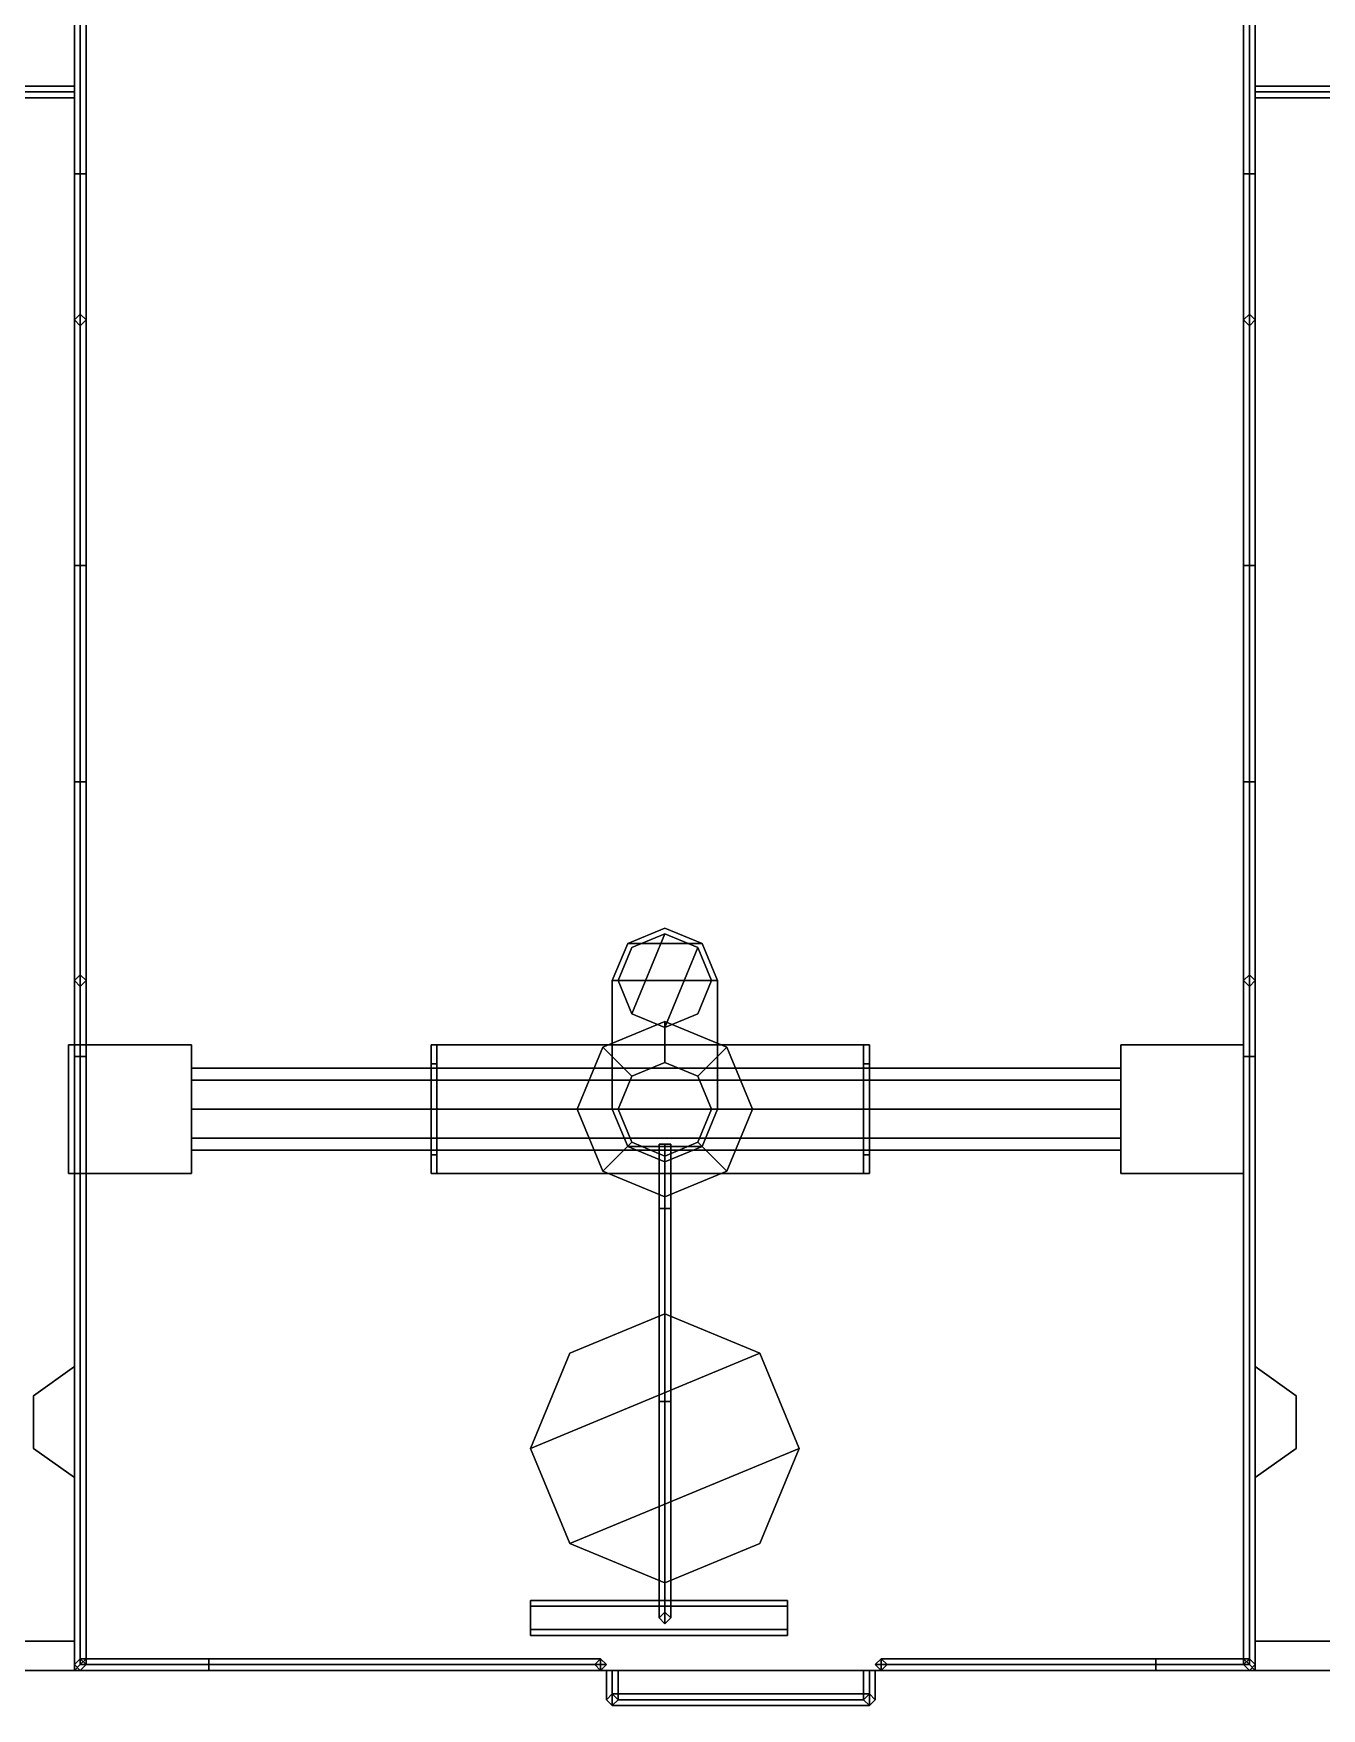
# Model space of a CAD drawing. Header units: millimetres. Extents: x -3.5 to 3.5, y -23.5 to 25.1.
# Drawn here: x -1.08 to 1.123, y -7.225 to -4.36 of the extents above; entities that cross this region are included whole.
import ezdxf

# ---------------------------------------------------------------- set-up
doc = ezdxf.new("R2010")
doc.units = ezdxf.units.MM
doc.layers.add('railings', color=6, linetype='Continuous')
doc.layers.add('superstructure', color=3, linetype='Continuous')

msp = doc.modelspace()

# ---------------------------------------------------------------- linework, layer by layer
for points in [[(3.12, 12.85, -1.31), (3.12, -16.49, -1.31), (-3.12, -16.49, -1.31), (-3.12, 12.85, -1.31)], [(-1.6, -7.16, 4.84), (-1.01, -7.16, 4.84), (-1.01, -7.11, 4.84), (-1.55, -7.11, 4.84)], [(-1.01, -7.11, 4.84), (-1.01, -7.11, 3.73), (-1.55, -7.11, 3.73), (-1.55, -7.11, 4.84)], [(1.55, -7.11, 4.84), (1.55, -7.11, 3.73), (1.01, -7.11, 3.73), (1.01, -7.11, 4.84)], [(1.01, -7.16, 4.84), (1.6, -7.16, 4.84), (1.55, -7.11, 4.84), (1.01, -7.11, 4.84)], [(-1.6, -7.16, 3.73), (-1.01, -7.16, 3.73), (-1.01, -7.16, 4.84), (-1.6, -7.16, 4.84)], [(1.01, -7.16, 3.73), (1.6, -7.16, 3.73), (1.6, -7.16, 4.84), (1.01, -7.16, 4.84)]]:
    msp.add_3dface(points)
at = {"layer": 'railings'}
for points in [[(-1, -7.15, 6.87), (-1.01, -7.16, 6.88), (-1.01, -3.67, 6.88), (-1, -3.68, 6.87)], [(-1.01, -7.16, 6.88), (-1, -7.15, 6.89), (-1, -3.68, 6.89), (-1.01, -3.67, 6.88)], [(-1, -7.14, 6.17), (-1.01, -7.15, 6.18), (-1.01, -3.68, 6.18), (-1, -3.69, 6.17)], [(-1.01, -7.15, 6.18), (-1, -7.14, 6.19), (-1, -3.69, 6.19), (-1.01, -3.68, 6.18)], [(-1, -7.14, 6.49), (-1.01, -7.15, 6.5), (-1.01, -3.68, 6.5), (-1, -3.69, 6.49)], [(-1.01, -7.15, 6.5), (-1, -7.14, 6.51), (-1, -3.69, 6.51), (-1.01, -3.68, 6.5)], [(-0.99, -7.15, 6.18), (-1, -7.14, 6.17), (-1, -3.69, 6.17), (-0.99, -3.68, 6.18)], [(-1, -7.14, 6.19), (-0.99, -7.15, 6.18), (-0.99, -3.68, 6.18), (-1, -3.69, 6.19)], [(-0.99, -7.15, 6.5), (-1, -7.14, 6.49), (-1, -3.69, 6.49), (-0.99, -3.68, 6.5)], [(-1, -7.14, 6.51), (-0.99, -7.15, 6.5), (-0.99, -3.68, 6.5), (-1, -3.69, 6.51)], [(-0.99, -7.14, 6.88), (-1, -7.15, 6.87), (-1, -3.68, 6.87), (-0.99, -3.69, 6.88)], [(-1, -7.15, 6.89), (-0.99, -7.14, 6.88), (-0.99, -3.69, 6.88), (-1, -3.68, 6.89)], [(1, -7.14, 6.17), (0.99, -7.15, 6.18), (0.99, -3.68, 6.18), (1, -3.69, 6.17)], [(0.99, -7.15, 6.18), (1, -7.14, 6.19), (1, -3.69, 6.19), (0.99, -3.68, 6.18)], [(1, -7.14, 6.49), (0.99, -7.15, 6.5), (0.99, -3.68, 6.5), (1, -3.69, 6.49)], [(0.99, -7.15, 6.5), (1, -7.14, 6.51), (1, -3.69, 6.51), (0.99, -3.68, 6.5)], [(1, -7.15, 6.87), (0.99, -7.14, 6.88), (0.99, -3.69, 6.88), (1, -3.68, 6.87)], [(0.99, -7.14, 6.88), (1, -7.15, 6.89), (1, -3.68, 6.89), (0.99, -3.69, 6.88)], [(1.01, -7.16, 6.88), (1, -7.15, 6.87), (1, -3.68, 6.87), (1.01, -3.67, 6.88)], [(1, -7.15, 6.89), (1.01, -7.16, 6.88), (1.01, -3.67, 6.88), (1, -3.68, 6.89)], [(1.01, -7.15, 6.18), (1, -7.14, 6.17), (1, -3.69, 6.17), (1.01, -3.68, 6.18)], [(1, -7.14, 6.19), (1.01, -7.15, 6.18), (1.01, -3.68, 6.18), (1, -3.69, 6.19)], [(1.01, -7.15, 6.5), (1, -7.14, 6.49), (1, -3.69, 6.49), (1.01, -3.68, 6.5)], [(1, -7.14, 6.51), (1.01, -7.15, 6.5), (1.01, -3.68, 6.5), (1, -3.69, 6.51)], [(-1, -4.84, 5.89), (-1.01, -4.85, 5.89), (-1.01, -4.85, 6.88), (-1, -4.84, 6.87)], [(-0.99, -4.85, 5.89), (-1, -4.84, 5.89), (-1, -4.84, 6.87), (-0.99, -4.85, 6.88)], [(1, -4.84, 5.89), (0.99, -4.85, 5.89), (0.99, -4.85, 6.88), (1, -4.84, 6.87)], [(1.01, -4.85, 5.89), (1, -4.84, 5.89), (1, -4.84, 6.87), (1.01, -4.85, 6.88)], [(-1.01, -4.85, 5.89), (-1, -4.86, 5.89), (-1, -4.86, 6.87), (-1.01, -4.85, 6.88)], [(-1, -4.86, 5.89), (-0.99, -4.85, 5.89), (-0.99, -4.85, 6.88), (-1, -4.86, 6.87)], [(0.99, -4.85, 5.89), (1, -4.86, 5.89), (1, -4.86, 6.87), (0.99, -4.85, 6.88)], [(1, -4.86, 5.89), (1.01, -4.85, 5.89), (1.01, -4.85, 6.88), (1, -4.86, 6.87)], [(-1, -5.97, 5.89), (-1.01, -5.98, 5.89), (-1.01, -5.98, 6.88), (-1, -5.97, 6.87)], [(-1.01, -5.98, 5.89), (-1, -5.99, 5.89), (-1, -5.99, 6.87), (-1.01, -5.98, 6.88)], [(-0.99, -5.98, 5.89), (-1, -5.97, 5.89), (-1, -5.97, 6.87), (-0.99, -5.98, 6.88)], [(-1, -5.99, 5.89), (-0.99, -5.98, 5.89), (-0.99, -5.98, 6.88), (-1, -5.99, 6.87)], [(1, -5.97, 5.89), (0.99, -5.98, 5.89), (0.99, -5.98, 6.88), (1, -5.97, 6.87)], [(0.99, -5.98, 5.89), (1, -5.99, 5.89), (1, -5.99, 6.87), (0.99, -5.98, 6.88)], [(1.01, -5.98, 5.89), (1, -5.97, 5.89), (1, -5.97, 6.87), (1.01, -5.98, 6.88)], [(1, -5.99, 5.89), (1.01, -5.98, 5.89), (1.01, -5.98, 6.88), (1, -5.99, 6.87)], [(-1, -7.14, 5.89), (-1.01, -7.15, 5.89), (-1.01, -7.15, 6.88), (-1, -7.14, 6.88)], [(-1.01, -7.15, 5.89), (-1, -7.16, 5.89), (-1, -7.16, 6.88), (-1.01, -7.15, 6.88)], [(-0.12, -7.15, 6.87), (-0.11, -7.16, 6.88), (-1.01, -7.16, 6.88), (-1, -7.15, 6.87)], [(-0.11, -7.16, 6.88), (-0.1, -7.15, 6.89), (-1, -7.15, 6.89), (-1.01, -7.16, 6.88)], [(-0.99, -7.15, 5.89), (-1, -7.14, 5.89), (-1, -7.14, 6.88), (-0.99, -7.15, 6.88)], [(-0.11, -7.14, 6.18), (-0.12, -7.15, 6.17), (-0.99, -7.15, 6.17), (-1, -7.14, 6.18)], [(-0.12, -7.15, 6.19), (-0.11, -7.14, 6.18), (-1, -7.14, 6.18), (-0.99, -7.15, 6.19)], [(-0.11, -7.14, 6.5), (-0.12, -7.15, 6.49), (-0.99, -7.15, 6.49), (-1, -7.14, 6.5)], [(-0.12, -7.15, 6.51), (-0.11, -7.14, 6.5), (-1, -7.14, 6.5), (-0.99, -7.15, 6.51)], [(-0.11, -7.14, 6.88), (-0.12, -7.15, 6.87), (-1, -7.15, 6.87), (-0.99, -7.14, 6.88)], [(-0.1, -7.15, 6.89), (-0.11, -7.14, 6.88), (-0.99, -7.14, 6.88), (-1, -7.15, 6.89)], [(-1, -7.16, 5.89), (-0.99, -7.15, 5.89), (-0.99, -7.15, 6.88), (-1, -7.16, 6.88)], [(-0.12, -7.15, 6.17), (-0.11, -7.16, 6.18), (-1, -7.16, 6.18), (-0.99, -7.15, 6.17)], [(-0.11, -7.16, 6.18), (-0.12, -7.15, 6.19), (-0.99, -7.15, 6.19), (-1, -7.16, 6.18)], [(-0.12, -7.15, 6.49), (-0.11, -7.16, 6.5), (-1, -7.16, 6.5), (-0.99, -7.15, 6.49)], [(-0.11, -7.16, 6.5), (-0.12, -7.15, 6.51), (-0.99, -7.15, 6.51), (-1, -7.16, 6.5)], [(-0.11, -7.14, 5.89), (-0.12, -7.15, 5.89), (-0.12, -7.15, 6.87), (-0.11, -7.14, 6.88)], [(-0.12, -7.15, 5.89), (-0.11, -7.16, 5.89), (-0.11, -7.16, 6.88), (-0.12, -7.15, 6.87)], [(-0.1, -7.15, 5.89), (-0.11, -7.14, 5.89), (-0.11, -7.14, 6.88), (-0.1, -7.15, 6.89)], [(-0.11, -7.16, 5.89), (-0.1, -7.15, 5.89), (-0.1, -7.15, 6.89), (-0.11, -7.16, 6.88)], [(0.37, -7.14, 5.89), (0.36, -7.15, 5.89), (0.36, -7.15, 6.89), (0.37, -7.14, 6.88)], [(0.37, -7.14, 6.88), (0.36, -7.15, 6.89), (1, -7.15, 6.89), (0.99, -7.14, 6.88)], [(0.36, -7.15, 5.89), (0.37, -7.16, 5.89), (0.37, -7.16, 6.88), (0.36, -7.15, 6.89)], [(0.36, -7.15, 6.89), (0.37, -7.16, 6.88), (1.01, -7.16, 6.88), (1, -7.15, 6.89)], [(0.38, -7.15, 5.89), (0.37, -7.14, 5.89), (0.37, -7.14, 6.88), (0.38, -7.15, 6.87)], [(0.38, -7.15, 6.17), (0.37, -7.14, 6.18), (1, -7.14, 6.18), (0.99, -7.15, 6.17)], [(0.37, -7.14, 6.18), (0.38, -7.15, 6.19), (0.99, -7.15, 6.19), (1, -7.14, 6.18)], [(0.37, -7.14, 6.5), (0.38, -7.15, 6.51), (0.99, -7.15, 6.51), (1, -7.14, 6.5)], [(0.38, -7.15, 6.49), (0.37, -7.14, 6.5), (1, -7.14, 6.5), (0.99, -7.15, 6.49)], [(0.38, -7.15, 6.87), (0.37, -7.14, 6.88), (0.99, -7.14, 6.88), (1, -7.15, 6.87)], [(0.37, -7.16, 5.89), (0.38, -7.15, 5.89), (0.38, -7.15, 6.87), (0.37, -7.16, 6.88)], [(0.38, -7.15, 6.19), (0.37, -7.16, 6.18), (1, -7.16, 6.18), (0.99, -7.15, 6.19)], [(0.37, -7.16, 6.18), (0.38, -7.15, 6.17), (0.99, -7.15, 6.17), (1, -7.16, 6.18)], [(0.38, -7.15, 6.51), (0.37, -7.16, 6.5), (1, -7.16, 6.5), (0.99, -7.15, 6.51)], [(0.37, -7.16, 6.5), (0.38, -7.15, 6.49), (0.99, -7.15, 6.49), (1, -7.16, 6.5)], [(0.37, -7.16, 6.88), (0.38, -7.15, 6.87), (1, -7.15, 6.87), (1.01, -7.16, 6.88)], [(1, -7.14, 5.89), (0.99, -7.15, 5.89), (0.99, -7.15, 6.88), (1, -7.14, 6.88)], [(0.99, -7.15, 5.89), (1, -7.16, 5.89), (1, -7.16, 6.88), (0.99, -7.15, 6.88)], [(1.01, -7.15, 5.89), (1, -7.14, 5.89), (1, -7.14, 6.88), (1.01, -7.15, 6.88)], [(1, -7.16, 5.89), (1.01, -7.15, 5.89), (1.01, -7.15, 6.88), (1, -7.16, 6.88)]]:
    msp.add_3dface(points, dxfattribs=at)
at = {"layer": 'superstructure'}
for points in [[(-1.55, -3.28, 3.73), (-1.55, -7.11, 3.73), (-1.01, -7.11, 3.73), (-1.01, -3.67, 3.73)], [(1.01, -7.11, 3.73), (1.55, -7.11, 3.73), (1.55, -3.28, 3.73), (1.01, -3.67, 3.73)], [(-1.01, -3.67, 3.73), (-1.01, -7.11, 3.73), (-1.01, -5.27, 3.81), (-1.01, -4.6, 3.81)], [(-1.01, -3.67, 5.89), (-1.01, -7.16, 5.89), (1.01, -7.16, 5.89), (1.01, -3.67, 5.89)], [(-1.01, -4.6, 5.42), (-1.01, -6.11, 5.42), (-1.01, -6.64, 5.66), (-1.01, -3.67, 5.89)], [(-1.01, -3.85, 5.42), (-1.01, -4.6, 5.42), (-1.01, -4.6, 5.42), (-1.01, -3.67, 5.89)], [(-1.01, -4.6, 3.81), (-1.01, -4.32, 4.91), (-1.01, -3.85, 4.91), (-1.01, -3.67, 3.73)], [(-1.01, -6.64, 5.66), (-1.01, -6.83, 5.66), (-1.01, -7.16, 5.89), (-1.01, -3.67, 5.89)], [(1.01, -5.27, 3.81), (1.01, -7.11, 3.73), (1.01, -3.67, 3.73), (1.01, -4.6, 3.81)], [(1.01, -3.67, 3.73), (1.01, -3.85, 4.91), (1.01, -4.32, 4.91), (1.01, -4.6, 3.81)], [(1.01, -6.11, 5.42), (1.01, -5.64, 5.42), (1.01, -3.67, 5.89), (1.01, -6.64, 5.66)], [(1.01, -5.64, 5.42), (1.01, -3.85, 5.42), (1.01, -3.67, 5.89)], [(1.01, -6.83, 5.66), (1.01, -6.64, 5.66), (1.01, -3.67, 5.89), (1.01, -7.16, 5.89)], [(-1.01, -4.32, 4.91), (-1.01, -4.6, 3.81), (-1.01, -4.6, 5.42), (-1.01, -4.32, 5.42)], [(1.01, -4.6, 3.81), (1.01, -4.32, 4.91), (1.01, -4.32, 5.42), (1.01, -4.6, 5.42)], [(-1.01, -4.45, 5.87), (-1.01, -4.46, 5.86), (-1.98, -4.46, 5.97), (-1.98, -4.45, 5.98)], [(-1.01, -4.46, 5.88), (-1.01, -4.45, 5.87), (-1.98, -4.45, 5.98), (-1.98, -4.46, 5.99)], [(-1.01, -4.46, 5.86), (-1.01, -4.47, 5.87), (-1.98, -4.47, 5.98), (-1.98, -4.46, 5.97)], [(-1.01, -4.47, 5.87), (-1.01, -4.46, 5.88), (-1.98, -4.46, 5.99), (-1.98, -4.47, 5.98)], [(1.01, -4.45, 5.87), (1.01, -4.46, 5.88), (1.98, -4.46, 5.99), (1.98, -4.45, 5.98)], [(1.01, -4.46, 5.86), (1.01, -4.45, 5.87), (1.98, -4.45, 5.98), (1.98, -4.46, 5.97)], [(1.01, -4.46, 5.88), (1.01, -4.47, 5.87), (1.98, -4.47, 5.98), (1.98, -4.46, 5.99)], [(1.01, -4.47, 5.87), (1.01, -4.46, 5.86), (1.98, -4.46, 5.97), (1.98, -4.47, 5.98)], [(-1.01, -4.6, 3.81), (-0.99, -4.6, 3.81), (-0.99, -4.6, 5.42), (-1.01, -4.6, 5.42)], [(-1.01, -5.27, 3.81), (-0.99, -5.27, 3.81), (-0.99, -4.6, 3.81), (-1.01, -4.6, 3.81)], [(-0.99, -4.6, 5.42), (-0.99, -5.27, 5.42), (-1.01, -5.27, 5.42), (-1.01, -4.6, 5.42)], [(-0.99, -4.6, 3.81), (-0.99, -5.27, 3.81), (-0.99, -5.27, 5.42), (-0.99, -4.6, 5.42)], [(0.99, -5.27, 3.81), (0.99, -4.6, 3.81), (0.99, -4.6, 5.42), (0.99, -5.27, 5.42)], [(0.99, -4.6, 3.81), (1.01, -4.6, 3.81), (1.01, -4.6, 5.42), (0.99, -4.6, 5.42)], [(1.01, -4.6, 3.81), (0.99, -4.6, 3.81), (0.99, -5.27, 3.81), (1.01, -5.27, 3.81)], [(0.99, -5.27, 5.42), (0.99, -4.6, 5.42), (1.01, -4.6, 5.42), (1.01, -5.27, 5.42)], [(-0.99, -5.27, 3.81), (-1.01, -5.27, 3.81), (-1.01, -5.27, 5.42), (-0.99, -5.27, 5.42)], [(-1.01, -5.27, 3.81), (-1.01, -7.11, 3.73), (-1.01, -7.11, 4.84), (-1.01, -6.11, 4.91)], [(-1.01, -5.27, 3.81), (-1.01, -6.11, 4.91), (-1.01, -5.64, 4.91), (-1.01, -5.27, 3.81)], [(-1.01, -5.27, 3.81), (-1.01, -5.64, 4.91), (-1.01, -5.64, 5.42), (-1.01, -5.27, 5.42)], [(1.01, -5.27, 3.81), (0.99, -5.27, 3.81), (0.99, -5.27, 5.42), (1.01, -5.27, 5.42)], [(1.01, -5.64, 4.91), (1.01, -5.27, 3.81), (1.01, -5.27, 5.42), (1.01, -5.64, 5.42)], [(1.01, -5.27, 3.81), (1.01, -5.64, 4.91), (1.01, -6.11, 4.91), (1.01, -7.11, 3.73)], [(-1.01, -5.64, 4.91), (-0.99, -5.64, 4.91), (-0.99, -5.64, 5.42), (-1.01, -5.64, 5.42)], [(-1.01, -6.11, 4.91), (-0.99, -6.11, 4.91), (-0.99, -5.64, 4.91), (-1.01, -5.64, 4.91)], [(-0.99, -5.64, 5.42), (-0.99, -6.11, 5.42), (-1.01, -6.11, 5.42), (-1.01, -5.64, 5.42)], [(-0.99, -5.64, 4.91), (-0.99, -6.11, 4.91), (-0.99, -6.11, 5.42), (-0.99, -5.64, 5.42)], [(0.99, -5.64, 4.91), (1.01, -5.64, 4.91), (1.01, -5.64, 5.42), (0.99, -5.64, 5.42)], [(0.99, -6.11, 4.91), (0.99, -5.64, 4.91), (0.99, -5.64, 5.42), (0.99, -6.11, 5.42)], [(1.01, -5.64, 4.91), (0.99, -5.64, 4.91), (0.99, -6.11, 4.91), (1.01, -6.11, 4.91)], [(0.99, -6.11, 5.42), (0.99, -5.64, 5.42), (1.01, -5.64, 5.42), (1.01, -6.11, 5.42)], [(-0.0566, -5.9234, 6.96), (-0.08, -5.98, 6.96), (-0.0566, -6.0366, 6.96), (0, -5.9, 6.96)], [(0, -5.89, 6.84), (-0.0636, -5.9164, 6.84), (-0.0636, -5.9164, 6.85), (0, -5.89, 6.85)], [(0, -5.89, 6.85), (-0.0636, -5.9164, 6.85), (0.0636, -5.9164, 6.85), (0, -5.89, 6.85)], [(0, -5.89, 6.64), (-0.0636, -5.9164, 6.64), (0.0636, -5.9164, 6.64), (0, -5.89, 6.64)], [(0, -5.89, 6.63), (-0.0636, -5.9164, 6.63), (-0.0636, -5.9164, 6.64), (0, -5.89, 6.64)], [(0, -5.9, 6.55), (-0.0566, -5.9234, 6.55), (-0.0566, -5.9234, 6.96), (0, -5.9, 6.96)], [(0, -5.9, 6.96), (-0.0566, -6.0366, 6.96), (0, -6.06, 6.96), (0.0566, -5.9234, 6.96)], [(0.0636, -5.9164, 6.84), (0, -5.89, 6.84), (0, -5.89, 6.85), (0.0636, -5.9164, 6.85)], [(0.0636, -5.9164, 6.63), (0, -5.89, 6.63), (0, -5.89, 6.64), (0.0636, -5.9164, 6.64)], [(0.0566, -5.9234, 6.55), (0, -5.9, 6.55), (0, -5.9, 6.96), (0.0566, -5.9234, 6.96)], [(-0.0636, -5.9164, 6.84), (-0.09, -5.98, 6.84), (-0.09, -5.98, 6.85), (-0.0636, -5.9164, 6.85)], [(-0.0636, -5.9164, 6.85), (-0.09, -5.98, 6.85), (0.09, -5.98, 6.85), (0.0636, -5.9164, 6.85)], [(-0.0636, -5.9164, 6.64), (-0.09, -5.98, 6.64), (0.09, -5.98, 6.64), (0.0636, -5.9164, 6.64)], [(-0.0636, -5.9164, 6.63), (-0.09, -5.98, 6.63), (-0.09, -5.98, 6.64), (-0.0636, -5.9164, 6.64)], [(-0.0566, -5.9234, 6.55), (-0.08, -5.98, 6.55), (-0.08, -5.98, 6.96), (-0.0566, -5.9234, 6.96)], [(0.0566, -5.9234, 6.96), (0, -6.06, 6.96), (0.0566, -6.0366, 6.96), (0.08, -5.98, 6.96)], [(0.08, -5.98, 6.55), (0.0566, -5.9234, 6.55), (0.0566, -5.9234, 6.96), (0.08, -5.98, 6.96)], [(0.09, -5.98, 6.84), (0.0636, -5.9164, 6.84), (0.0636, -5.9164, 6.85), (0.09, -5.98, 6.85)], [(0.09, -5.98, 6.63), (0.0636, -5.9164, 6.63), (0.0636, -5.9164, 6.64), (0.09, -5.98, 6.64)], [(-0.09, -5.98, 6.85), (-0.09, -6.2, 6.85), (0.09, -6.2, 6.85), (0.09, -5.98, 6.85)], [(-0.09, -5.98, 6.84), (-0.09, -6.2, 6.84), (-0.09, -6.2, 6.85), (-0.09, -5.98, 6.85)], [(-0.09, -5.98, 6.64), (-0.09, -6.2, 6.64), (0.09, -6.2, 6.64), (0.09, -5.98, 6.64)], [(-0.09, -5.98, 6.63), (-0.09, -6.2, 6.63), (-0.09, -6.2, 6.64), (-0.09, -5.98, 6.64)], [(-0.08, -5.98, 6.55), (-0.0566, -6.0366, 6.55), (-0.0566, -6.0366, 6.96), (-0.08, -5.98, 6.96)], [(0.0566, -6.0366, 6.55), (0.08, -5.98, 6.55), (0.08, -5.98, 6.96), (0.0566, -6.0366, 6.96)], [(0.09, -5.98, 6.85), (0.09, -6.2, 6.85), (0.09, -6.2, 6.84), (0.09, -5.98, 6.84)], [(0.09, -5.98, 6.64), (0.09, -6.2, 6.64), (0.09, -6.2, 6.63), (0.09, -5.98, 6.63)], [(-0.0566, -6.0366, 6.55), (0, -6.06, 6.55), (0, -6.06, 6.96), (-0.0566, -6.0366, 6.96)], [(0, -6.06, 6.55), (0.0566, -6.0366, 6.55), (0.0566, -6.0366, 6.96), (0, -6.06, 6.96)], [(0, -6.05, 5.89), (-0.1061, -6.0939, 5.89), (-0.1061, -6.0939, 6.22), (0, -6.05, 6.22)], [(0, -6.05, 6.22), (-0.1061, -6.0939, 6.22), (-0.0566, -6.1434, 6.22), (0, -6.12, 6.22)], [(0.1061, -6.0939, 5.89), (0, -6.05, 5.89), (0, -6.05, 6.22), (0.1061, -6.0939, 6.22)], [(0.1061, -6.0939, 6.22), (0, -6.05, 6.22), (0, -6.12, 6.22), (0.0566, -6.1434, 6.22)], [(-1.02, -6.09, 7.42), (-0.81, -6.09, 7.42), (-0.81, -6.09, 7.2), (-1.02, -6.09, 7.2)], [(-1.02, -6.09, 7.2), (-0.81, -6.09, 7.2), (-0.81, -6.31, 7.2), (-1.02, -6.31, 7.2)], [(-0.81, -6.31, 7.42), (-0.81, -6.09, 7.42), (-1.02, -6.09, 7.42), (-1.02, -6.31, 7.42)], [(-1.02, -6.31, 7.42), (-1.02, -6.09, 7.42), (-1.02, -6.09, 7.2), (-1.02, -6.31, 7.2)], [(-0.81, -6.31, 7.2), (-0.81, -6.09, 7.2), (-0.81, -6.09, 7.42), (-0.81, -6.31, 7.42)], [(0.34, -6.09, 7.03), (0.35, -6.09, 7.02), (-0.4, -6.09, 7.02), (-0.39, -6.09, 7.03)], [(0.35, -6.09, 7.02), (0.35, -6.31, 7.02), (-0.4, -6.31, 7.02), (-0.4, -6.09, 7.02)], [(-0.4, -6.09, 7.31), (-0.39, -6.09, 7.31), (-0.39, -6.09, 7.03), (-0.4, -6.09, 7.02)], [(-0.4, -6.09, 7.02), (-0.4, -6.31, 7.02), (-0.4, -6.31, 7.31), (-0.4, -6.09, 7.31)], [(-0.39, -6.1222, 7.3878), (-0.39, -6.09, 7.31), (-0.4, -6.09, 7.31), (-0.4, -6.1222, 7.3878)], [(-0.4, -6.09, 7.31), (-0.4, -6.31, 7.31), (-0.4, -6.2778, 7.3878), (-0.4, -6.1222, 7.3878)], [(-0.39, -6.09, 7.03), (-0.39, -6.31, 7.03), (0.34, -6.31, 7.03), (0.34, -6.09, 7.03)], [(-0.39, -6.09, 7.31), (-0.39, -6.31, 7.31), (-0.39, -6.31, 7.03), (-0.39, -6.09, 7.03)], [(-0.39, -6.1222, 7.3878), (-0.39, -6.2778, 7.3878), (-0.39, -6.31, 7.31), (-0.39, -6.09, 7.31)], [(-0.1061, -6.0939, 5.89), (-0.15, -6.2, 5.89), (-0.15, -6.2, 6.22), (-0.1061, -6.0939, 6.22)], [(-0.1061, -6.0939, 6.22), (-0.15, -6.2, 6.22), (-0.08, -6.2, 6.22), (-0.0566, -6.1434, 6.22)], [(0.15, -6.2, 6.22), (0.1061, -6.0939, 6.22), (0.0566, -6.1434, 6.22), (0.08, -6.2, 6.22)], [(0.15, -6.2, 5.89), (0.1061, -6.0939, 5.89), (0.1061, -6.0939, 6.22), (0.15, -6.2, 6.22)], [(0.34, -6.09, 7.31), (0.35, -6.09, 7.31), (0.35, -6.09, 7.02), (0.34, -6.09, 7.03)], [(0.34, -6.09, 7.03), (0.34, -6.31, 7.03), (0.34, -6.31, 7.31), (0.34, -6.09, 7.31)], [(0.35, -6.1222, 7.3878), (0.35, -6.09, 7.31), (0.34, -6.09, 7.31), (0.34, -6.1222, 7.3878)], [(0.34, -6.09, 7.31), (0.34, -6.31, 7.31), (0.34, -6.2778, 7.3878), (0.34, -6.1222, 7.3878)], [(0.35, -6.09, 7.31), (0.35, -6.31, 7.31), (0.35, -6.31, 7.02), (0.35, -6.09, 7.02)], [(0.35, -6.1222, 7.3878), (0.35, -6.2778, 7.3878), (0.35, -6.31, 7.31), (0.35, -6.09, 7.31)], [(0.78, -6.09, 7.42), (0.99, -6.09, 7.42), (0.99, -6.09, 7.2), (0.78, -6.09, 7.2)], [(0.99, -6.31, 7.42), (0.99, -6.09, 7.42), (0.78, -6.09, 7.42), (0.78, -6.31, 7.42)], [(0.78, -6.31, 7.42), (0.78, -6.09, 7.42), (0.78, -6.09, 7.2), (0.78, -6.31, 7.2)], [(0.78, -6.09, 7.2), (0.99, -6.09, 7.2), (0.99, -6.31, 7.2), (0.78, -6.31, 7.2)], [(0.99, -6.31, 7.2), (0.99, -6.09, 7.2), (0.99, -6.09, 7.42), (0.99, -6.31, 7.42)], [(-0.99, -6.11, 4.91), (-1.01, -6.11, 4.91), (-1.01, -6.11, 5.42), (-0.99, -6.11, 5.42)], [(-1.01, -6.11, 4.91), (-1.01, -7.11, 4.84), (-1.01, -6.64, 5.41), (-1.01, -6.11, 5.42)], [(-1.01, -6.11, 5.42), (-1.01, -6.11, 5.42), (-1.01, -6.64, 5.41), (-1.01, -6.64, 5.66)], [(0.78, -6.1505, 7.3595), (0.78, -6.13, 7.31), (-0.81, -6.13, 7.31), (-0.81, -6.1505, 7.3595)], [(0.78, -6.13, 7.31), (0.78, -6.1505, 7.2605), (-0.81, -6.1505, 7.2605), (-0.81, -6.13, 7.31)], [(-0.39, -6.2, 7.42), (-0.39, -6.1222, 7.3878), (-0.4, -6.1222, 7.3878), (-0.4, -6.2, 7.42)], [(-0.4, -6.1222, 7.3878), (-0.4, -6.2778, 7.3878), (-0.4, -6.2, 7.42)], [(-0.39, -6.2, 7.42), (-0.39, -6.2, 7.42), (-0.39, -6.2778, 7.3878), (-0.39, -6.1222, 7.3878)], [(0, -6.12, 6.22), (-0.0566, -6.1434, 6.22), (-0.0566, -6.1434, 7.02), (0, -6.12, 7.02)], [(0.0566, -6.1434, 6.22), (0, -6.12, 6.22), (0, -6.12, 7.02), (0.0566, -6.1434, 7.02)], [(0.35, -6.2, 7.42), (0.35, -6.1222, 7.3878), (0.34, -6.1222, 7.3878), (0.34, -6.2, 7.42)], [(0.34, -6.1222, 7.3878), (0.34, -6.2778, 7.3878), (0.34, -6.2, 7.42)], [(0.35, -6.2, 7.42), (0.35, -6.2, 7.42), (0.35, -6.2778, 7.3878), (0.35, -6.1222, 7.3878)], [(1.01, -6.11, 4.91), (0.99, -6.11, 4.91), (0.99, -6.11, 5.42), (1.01, -6.11, 5.42)], [(1.01, -7.11, 4.84), (1.01, -6.11, 4.91), (1.01, -6.11, 5.42), (1.01, -6.64, 5.41)], [(1.01, -7.11, 3.73), (1.01, -6.11, 4.91), (1.01, -6.11, 4.91), (1.01, -7.11, 4.84)], [(1.01, -6.64, 5.66), (1.01, -6.64, 5.41), (1.01, -6.11, 5.42)], [(0.78, -6.2, 7.38), (0.78, -6.1505, 7.3595), (-0.81, -6.1505, 7.3595), (-0.81, -6.2, 7.38)], [(0.78, -6.1505, 7.2605), (0.78, -6.2, 7.24), (-0.81, -6.2, 7.24), (-0.81, -6.1505, 7.2605)], [(-0.0566, -6.1434, 6.22), (-0.08, -6.2, 6.22), (-0.08, -6.2, 7.02), (-0.0566, -6.1434, 7.02)], [(0.08, -6.2, 6.22), (0.0566, -6.1434, 6.22), (0.0566, -6.1434, 7.02), (0.08, -6.2, 7.02)], [(0.78, -6.2495, 7.3595), (0.78, -6.2, 7.38), (-0.81, -6.2, 7.38), (-0.81, -6.2495, 7.3595)], [(0.78, -6.2, 7.24), (0.78, -6.2495, 7.2605), (-0.81, -6.2495, 7.2605), (-0.81, -6.2, 7.24)], [(-0.39, -6.2778, 7.3878), (-0.39, -6.2, 7.42), (-0.4, -6.2, 7.42), (-0.4, -6.2778, 7.3878)], [(-0.15, -6.2, 5.89), (-0.1061, -6.3061, 5.89), (-0.1061, -6.3061, 6.22), (-0.15, -6.2, 6.22)], [(-0.15, -6.2, 6.22), (-0.1061, -6.3061, 6.22), (-0.0566, -6.2566, 6.22), (-0.08, -6.2, 6.22)], [(0.0636, -6.2636, 6.85), (0.09, -6.2, 6.85), (-0.09, -6.2, 6.85), (-0.0636, -6.2636, 6.85)], [(-0.09, -6.2, 6.84), (-0.0636, -6.2636, 6.84), (-0.0636, -6.2636, 6.85), (-0.09, -6.2, 6.85)], [(0.0636, -6.2636, 6.64), (0.09, -6.2, 6.64), (-0.09, -6.2, 6.64), (-0.0636, -6.2636, 6.64)], [(-0.09, -6.2, 6.63), (-0.0636, -6.2636, 6.63), (-0.0636, -6.2636, 6.64), (-0.09, -6.2, 6.64)], [(-0.08, -6.2, 6.22), (-0.0566, -6.2566, 6.22), (-0.0566, -6.2566, 7.02), (-0.08, -6.2, 7.02)], [(0.0566, -6.2566, 6.22), (0.08, -6.2, 6.22), (0.08, -6.2, 7.02), (0.0566, -6.2566, 7.02)], [(0.1061, -6.3061, 6.22), (0.15, -6.2, 6.22), (0.08, -6.2, 6.22), (0.0566, -6.2566, 6.22)], [(0.0636, -6.2636, 6.84), (0.09, -6.2, 6.84), (0.09, -6.2, 6.85), (0.0636, -6.2636, 6.85)], [(0.0636, -6.2636, 6.63), (0.09, -6.2, 6.63), (0.09, -6.2, 6.64), (0.0636, -6.2636, 6.64)], [(0.1061, -6.3061, 5.89), (0.15, -6.2, 5.89), (0.15, -6.2, 6.22), (0.1061, -6.3061, 6.22)], [(0.35, -6.2778, 7.3878), (0.35, -6.2, 7.42), (0.34, -6.2, 7.42), (0.34, -6.2778, 7.3878)], [(0.78, -6.27, 7.31), (0.78, -6.2495, 7.3595), (-0.81, -6.2495, 7.3595), (-0.81, -6.27, 7.31)], [(0.78, -6.2495, 7.2605), (0.78, -6.27, 7.31), (-0.81, -6.27, 7.31), (-0.81, -6.2495, 7.2605)], [(-0.1061, -6.3061, 6.22), (0, -6.35, 6.22), (0, -6.28, 6.22), (-0.0566, -6.2566, 6.22)], [(0, -6.29, 6.85), (0.0636, -6.2636, 6.85), (-0.0636, -6.2636, 6.85), (0, -6.29, 6.85)], [(-0.0636, -6.2636, 6.84), (0, -6.29, 6.84), (0, -6.29, 6.85), (-0.0636, -6.2636, 6.85)], [(0, -6.29, 6.64), (0.0636, -6.2636, 6.64), (-0.0636, -6.2636, 6.64), (0, -6.29, 6.64)], [(-0.0636, -6.2636, 6.63), (0, -6.29, 6.63), (0, -6.29, 6.64), (-0.0636, -6.2636, 6.64)], [(-0.0566, -6.2566, 6.22), (0, -6.28, 6.22), (0, -6.28, 7.02), (-0.0566, -6.2566, 7.02)], [(0, -6.26, 6.35), (-0.01, -6.26, 6.34), (-0.01, -6.37, 6.34), (0, -6.37, 6.35)], [(-0.01, -6.26, 6.34), (0, -6.26, 6.33), (0, -6.37, 6.33), (-0.01, -6.37, 6.34)], [(0, -6.28, 6.22), (0.0566, -6.2566, 6.22), (0.0566, -6.2566, 7.02), (0, -6.28, 7.02)], [(0, -6.35, 6.22), (0.1061, -6.3061, 6.22), (0.0566, -6.2566, 6.22), (0, -6.28, 6.22)], [(0.01, -6.26, 6.34), (0, -6.26, 6.35), (0, -6.37, 6.35), (0.01, -6.37, 6.34)], [(0, -6.26, 6.33), (0.01, -6.26, 6.34), (0.01, -6.37, 6.34), (0, -6.37, 6.33)], [(0, -6.29, 6.84), (0.0636, -6.2636, 6.84), (0.0636, -6.2636, 6.85), (0, -6.29, 6.85)], [(0, -6.29, 6.63), (0.0636, -6.2636, 6.63), (0.0636, -6.2636, 6.64), (0, -6.29, 6.64)], [(-0.39, -6.31, 7.31), (-0.39, -6.2778, 7.3878), (-0.4, -6.2778, 7.3878), (-0.4, -6.31, 7.31)], [(0.35, -6.31, 7.31), (0.35, -6.2778, 7.3878), (0.34, -6.2778, 7.3878), (0.34, -6.31, 7.31)], [(-1.02, -6.31, 7.2), (-0.81, -6.31, 7.2), (-0.81, -6.31, 7.42), (-1.02, -6.31, 7.42)], [(-0.39, -6.31, 7.03), (-0.4, -6.31, 7.02), (0.35, -6.31, 7.02), (0.34, -6.31, 7.03)], [(-0.4, -6.31, 7.02), (-0.39, -6.31, 7.03), (-0.39, -6.31, 7.31), (-0.4, -6.31, 7.31)], [(-0.1061, -6.3061, 5.89), (0, -6.35, 5.89), (0, -6.35, 6.22), (-0.1061, -6.3061, 6.22)], [(0, -6.35, 5.89), (0.1061, -6.3061, 5.89), (0.1061, -6.3061, 6.22), (0, -6.35, 6.22)], [(0.34, -6.31, 7.03), (0.35, -6.31, 7.02), (0.35, -6.31, 7.31), (0.34, -6.31, 7.31)], [(0.78, -6.31, 7.2), (0.99, -6.31, 7.2), (0.99, -6.31, 7.42), (0.78, -6.31, 7.42)], [(0, -6.37, 6.35), (-0.01, -6.37, 6.34), (-0.01, -6.7, 6.46), (0, -6.7, 6.47)], [(-0.01, -6.37, 6.34), (0, -6.37, 6.33), (0, -6.7, 6.45), (-0.01, -6.7, 6.46)], [(0.01, -6.37, 6.34), (0, -6.37, 6.35), (0, -6.7, 6.47), (0.01, -6.7, 6.46)], [(0, -6.37, 6.33), (0.01, -6.37, 6.34), (0.01, -6.7, 6.46), (0, -6.7, 6.45)], [(0, -6.55, 6.48), (-0.1626, -6.6174, 6.48), (-0.23, -6.78, 6.48), (0.1626, -6.6174, 6.48)], [(0, -6.55, 6.47), (-0.1626, -6.6174, 6.47), (-0.1626, -6.6174, 6.48), (0, -6.55, 6.48)], [(0.1626, -6.6174, 6.47), (0, -6.55, 6.47), (0, -6.55, 6.48), (0.1626, -6.6174, 6.48)], [(-0.1626, -6.6174, 6.47), (-0.23, -6.78, 6.47), (-0.23, -6.78, 6.48), (-0.1626, -6.6174, 6.48)], [(0.1626, -6.6174, 6.48), (-0.23, -6.78, 6.48), (-0.1626, -6.9426, 6.48), (0.23, -6.78, 6.48)], [(0.23, -6.78, 6.47), (0.1626, -6.6174, 6.47), (0.1626, -6.6174, 6.48), (0.23, -6.78, 6.48)], [(-1.01, -6.83, 5.66), (-1.01, -6.64, 5.66), (-1.08, -6.69, 5.66), (-1.08, -6.78, 5.66)], [(-1.08, -6.78, 5.41), (-1.08, -6.69, 5.41), (-1.01, -6.64, 5.41), (-1.01, -6.83, 5.41)], [(-1.01, -6.64, 5.66), (-1.01, -6.64, 5.41), (-1.08, -6.69, 5.41), (-1.08, -6.69, 5.66)], [(-1.01, -6.83, 5.41), (-1.01, -6.64, 5.41), (-1.01, -7.11, 4.84)], [(1.08, -6.69, 5.66), (1.08, -6.69, 5.41), (1.01, -6.64, 5.41), (1.01, -6.64, 5.66)], [(1.08, -6.69, 5.41), (1.08, -6.78, 5.41), (1.01, -6.83, 5.41), (1.01, -6.64, 5.41)], [(1.01, -6.64, 5.66), (1.01, -6.83, 5.66), (1.08, -6.78, 5.66), (1.08, -6.69, 5.66)], [(1.01, -6.64, 5.41), (1.01, -6.83, 5.41), (1.01, -7.11, 4.84)], [(-1.08, -6.69, 5.66), (-1.08, -6.69, 5.41), (-1.08, -6.78, 5.41), (-1.08, -6.78, 5.66)], [(0, -6.7, 6.47), (-0.01, -6.7, 6.46), (-0.01, -7.07, 6.46), (0, -7.06, 6.47)], [(-0.01, -6.7, 6.46), (0, -6.7, 6.45), (0, -7.08, 6.45), (-0.01, -7.07, 6.46)], [(0.01, -6.7, 6.46), (0, -6.7, 6.47), (0, -7.06, 6.47), (0.01, -7.07, 6.46)], [(0, -6.7, 6.45), (0.01, -6.7, 6.46), (0.01, -7.07, 6.46), (0, -7.08, 6.45)], [(1.08, -6.78, 5.66), (1.08, -6.78, 5.41), (1.08, -6.69, 5.41), (1.08, -6.69, 5.66)], [(-1.08, -6.78, 5.66), (-1.08, -6.78, 5.41), (-1.01, -6.83, 5.41), (-1.01, -6.83, 5.66)], [(-0.23, -6.78, 6.47), (-0.1626, -6.9426, 6.47), (-0.1626, -6.9426, 6.48), (-0.23, -6.78, 6.48)], [(0.23, -6.78, 6.48), (-0.1626, -6.9426, 6.48), (0, -7.01, 6.48), (0.1626, -6.9426, 6.48)], [(0.1626, -6.9426, 6.47), (0.23, -6.78, 6.47), (0.23, -6.78, 6.48), (0.1626, -6.9426, 6.48)], [(1.01, -6.83, 5.66), (1.01, -6.83, 5.41), (1.08, -6.78, 5.41), (1.08, -6.78, 5.66)], [(-1.01, -6.83, 5.66), (-1.01, -6.83, 5.41), (-1.01, -7.11, 4.84), (-1.01, -7.16, 5.89)], [(1.01, -7.16, 5.89), (1.01, -7.11, 4.84), (1.01, -6.83, 5.41), (1.01, -6.83, 5.66)], [(-0.99, -17.37, 5.66), (-1, -17.37, 5.67), (-1.99, -6.92, 5.98), (-1.98, -6.92, 5.97)], [(-1, -17.37, 5.67), (-0.99, -17.37, 5.68), (-1.98, -6.92, 5.99), (-1.99, -6.92, 5.98)], [(-0.98, -17.37, 5.67), (-0.99, -17.37, 5.66), (-1.98, -6.92, 5.97), (-1.97, -6.92, 5.98)], [(-0.99, -17.37, 5.68), (-0.98, -17.37, 5.67), (-1.97, -6.92, 5.98), (-1.98, -6.92, 5.99)], [(0.98, -17.37, 5.67), (0.99, -17.37, 5.68), (1.98, -6.92, 5.99), (1.97, -6.92, 5.98)], [(0.99, -17.37, 5.66), (0.98, -17.37, 5.67), (1.97, -6.92, 5.98), (1.98, -6.92, 5.97)], [(0.99, -17.37, 5.68), (1, -17.37, 5.67), (1.99, -6.92, 5.98), (1.98, -6.92, 5.99)], [(1, -17.37, 5.67), (0.99, -17.37, 5.66), (1.98, -6.92, 5.97), (1.99, -6.92, 5.98)], [(-0.1626, -6.9426, 6.47), (0, -7.01, 6.47), (0, -7.01, 6.48), (-0.1626, -6.9426, 6.48)], [(0, -7.01, 6.47), (0.1626, -6.9426, 6.47), (0.1626, -6.9426, 6.48), (0, -7.01, 6.48)], [(-0.23, -7.04, 6.7), (-0.23, -7.05, 6.7), (-0.23, -7.1, 6.98), (-0.23, -7.09, 6.98)], [(0.21, -7.09, 6.98), (0.21, -7.04, 6.7), (-0.23, -7.04, 6.7), (-0.23, -7.09, 6.98)], [(0.21, -7.04, 6.7), (0.21, -7.05, 6.7), (-0.23, -7.05, 6.7), (-0.23, -7.04, 6.7)], [(0.21, -7.1, 6.98), (0.21, -7.05, 6.7), (0.21, -7.04, 6.7), (0.21, -7.09, 6.98)], [(-0.23, -7.1, 6.98), (-0.23, -7.05, 6.7), (0.21, -7.05, 6.7), (0.21, -7.1, 6.98)], [(0, -7.06, 6.47), (-0.01, -7.07, 6.46), (-0.01, -7.07, 6.82), (0, -7.06, 6.76)], [(-0.01, -7.07, 6.46), (0, -7.08, 6.45), (0, -7.08, 6.87), (-0.01, -7.07, 6.82)], [(0.01, -7.07, 6.46), (0, -7.06, 6.47), (0, -7.06, 6.76), (0.01, -7.07, 6.82)], [(0, -7.08, 6.45), (0.01, -7.07, 6.46), (0.01, -7.07, 6.82), (0, -7.08, 6.87)], [(-0.23, -7.09, 6.98), (-0.23, -7.1, 6.98), (0.21, -7.1, 6.98), (0.21, -7.09, 6.98)], [(-1.01, -7.11, 4.84), (-1.01, -7.16, 4.84), (-1.01, -7.16, 5.89)], [(1.01, -7.16, 5.89), (1.01, -7.16, 5.89), (1.01, -7.16, 4.84), (1.01, -7.11, 4.84)], [(2.14, -8.03, 3.73), (2.42, -7.16, 3.73), (-2.42, -7.16, 3.73), (-2.14, -8.03, 3.73)], [(-0.78, -7.16, 3.81), (-1.01, -7.16, 3.73), (1.01, -7.16, 3.73), (-0.11, -7.16, 3.81)], [(-1.01, -7.16, 3.73), (-0.78, -7.16, 3.81), (-0.78, -7.16, 5.42), (-1.01, -7.16, 5.89)], [(-0.78, -7.16, 5.42), (0.84, -7.16, 5.42), (1.01, -7.16, 5.89), (-1.01, -7.16, 5.89)], [(-0.78, -7.16, 3.81), (-0.78, -7.14, 3.81), (-0.78, -7.14, 5.42), (-0.78, -7.16, 5.42)], [(-0.78, -7.14, 3.81), (-0.11, -7.14, 3.81), (-0.11, -7.14, 5.42), (-0.78, -7.14, 5.42)], [(-0.11, -7.16, 3.81), (-0.11, -7.14, 3.81), (-0.78, -7.14, 3.81), (-0.78, -7.16, 3.81)], [(-0.78, -7.14, 5.42), (-0.11, -7.14, 5.42), (-0.11, -7.16, 5.42), (-0.78, -7.16, 5.42)], [(-0.11, -7.14, 3.81), (-0.11, -7.16, 3.81), (-0.11, -7.16, 5.42), (-0.11, -7.14, 5.42)], [(1.01, -7.16, 3.73), (0.84, -7.16, 4.91), (0.37, -7.16, 4.91), (-0.11, -7.16, 3.81)], [(-0.11, -7.16, 3.81), (0.37, -7.16, 4.91), (0.37, -7.16, 5.42), (-0.11, -7.16, 5.42)], [(-0.09, -7.16, 4.86), (-0.1, -7.16, 4.85), (-0.1, -7.21, 4.85), (-0.09, -7.2, 4.86)], [(-0.1, -7.16, 4.85), (-0.09, -7.16, 4.84), (-0.09, -7.2, 4.84), (-0.1, -7.21, 4.85)], [(-0.09, -7.16, 5.54), (-0.1, -7.16, 5.53), (-0.1, -7.21, 5.53), (-0.09, -7.2, 5.54)], [(-0.1, -7.16, 5.53), (-0.09, -7.16, 5.52), (-0.09, -7.2, 5.52), (-0.1, -7.21, 5.53)], [(-0.09, -7.16, 5.88), (-0.1, -7.16, 5.87), (-0.1, -7.21, 5.87), (-0.09, -7.22, 5.88)], [(-0.1, -7.16, 5.87), (-0.09, -7.16, 5.86), (-0.09, -7.2, 5.86), (-0.1, -7.21, 5.87)], [(-0.09, -7.16, 4.84), (-0.08, -7.16, 4.85), (-0.08, -7.21, 4.85), (-0.09, -7.2, 4.84)], [(-0.08, -7.16, 4.85), (-0.09, -7.16, 4.86), (-0.09, -7.2, 4.86), (-0.08, -7.21, 4.85)], [(-0.09, -7.16, 5.52), (-0.08, -7.16, 5.53), (-0.08, -7.21, 5.53), (-0.09, -7.2, 5.52)], [(-0.08, -7.16, 5.53), (-0.09, -7.16, 5.54), (-0.09, -7.2, 5.54), (-0.08, -7.21, 5.53)], [(-0.09, -7.16, 5.86), (-0.08, -7.16, 5.87), (-0.08, -7.21, 5.87), (-0.09, -7.2, 5.86)], [(-0.08, -7.16, 5.87), (-0.09, -7.16, 5.88), (-0.09, -7.22, 5.88), (-0.08, -7.21, 5.87)], [(0.35, -7.16, 4.86), (0.34, -7.16, 4.85), (0.34, -7.21, 4.85), (0.35, -7.2, 4.86)], [(0.34, -7.16, 4.85), (0.35, -7.16, 4.84), (0.35, -7.2, 4.84), (0.34, -7.21, 4.85)], [(0.35, -7.16, 5.54), (0.34, -7.16, 5.53), (0.34, -7.21, 5.53), (0.35, -7.2, 5.54)], [(0.34, -7.16, 5.53), (0.35, -7.16, 5.52), (0.35, -7.2, 5.52), (0.34, -7.21, 5.53)], [(0.35, -7.16, 5.88), (0.34, -7.16, 5.87), (0.34, -7.21, 5.87), (0.35, -7.22, 5.88)], [(0.34, -7.16, 5.87), (0.35, -7.16, 5.86), (0.35, -7.2, 5.86), (0.34, -7.21, 5.87)], [(0.35, -7.16, 4.84), (0.36, -7.16, 4.85), (0.36, -7.21, 4.85), (0.35, -7.2, 4.84)], [(0.36, -7.16, 4.85), (0.35, -7.16, 4.86), (0.35, -7.2, 4.86), (0.36, -7.21, 4.85)], [(0.35, -7.16, 5.52), (0.36, -7.16, 5.53), (0.36, -7.21, 5.53), (0.35, -7.2, 5.52)], [(0.36, -7.16, 5.53), (0.35, -7.16, 5.54), (0.35, -7.2, 5.54), (0.36, -7.21, 5.53)], [(0.35, -7.16, 5.86), (0.36, -7.16, 5.87), (0.36, -7.21, 5.87), (0.35, -7.2, 5.86)], [(0.36, -7.16, 5.87), (0.35, -7.16, 5.88), (0.35, -7.22, 5.88), (0.36, -7.21, 5.87)], [(0.37, -7.14, 4.91), (0.84, -7.14, 4.91), (0.84, -7.14, 5.42), (0.37, -7.14, 5.42)], [(0.37, -7.16, 4.91), (0.37, -7.14, 4.91), (0.37, -7.14, 5.42), (0.37, -7.16, 5.42)], [(0.84, -7.16, 4.91), (0.84, -7.14, 4.91), (0.37, -7.14, 4.91), (0.37, -7.16, 4.91)], [(0.37, -7.14, 5.42), (0.84, -7.14, 5.42), (0.84, -7.16, 5.42), (0.37, -7.16, 5.42)], [(0.84, -7.14, 4.91), (0.84, -7.16, 4.91), (0.84, -7.16, 5.42), (0.84, -7.14, 5.42)], [(0.84, -7.16, 4.91), (1.01, -7.16, 3.73), (1.01, -7.16, 5.89), (0.84, -7.16, 5.42)], [(-0.09, -7.2, 3.73), (-0.1, -7.21, 3.73), (-0.1, -7.21, 5.87), (-0.09, -7.2, 5.86)], [(-0.1, -7.21, 3.73), (-0.09, -7.22, 3.73), (-0.09, -7.22, 5.88), (-0.1, -7.21, 5.87)], [(-0.08, -7.21, 3.73), (-0.09, -7.2, 3.73), (-0.09, -7.2, 5.86), (-0.08, -7.21, 5.87)], [(0.34, -7.21, 4.78), (0.35, -7.2, 4.77), (-0.09, -7.2, 4.77), (-0.08, -7.21, 4.78)], [(0.35, -7.2, 4.54), (0.34, -7.21, 4.53), (-0.08, -7.21, 4.53), (-0.09, -7.2, 4.54)], [(0.34, -7.21, 4.55), (0.35, -7.2, 4.54), (-0.09, -7.2, 4.54), (-0.08, -7.21, 4.55)], [(0.35, -7.2, 4.77), (0.34, -7.21, 4.76), (-0.08, -7.21, 4.76), (-0.09, -7.2, 4.77)], [(0.35, -7.2, 5), (0.34, -7.21, 4.99), (-0.08, -7.21, 4.99), (-0.09, -7.2, 5)], [(0.34, -7.21, 5.01), (0.35, -7.2, 5), (-0.09, -7.2, 5), (-0.08, -7.21, 5.01)], [(0.35, -7.2, 5.23), (0.34, -7.21, 5.22), (-0.08, -7.21, 5.22), (-0.09, -7.2, 5.23)], [(0.34, -7.21, 5.24), (0.35, -7.2, 5.23), (-0.09, -7.2, 5.23), (-0.08, -7.21, 5.24)], [(0.35, -7.2, 5.46), (0.34, -7.21, 5.45), (-0.08, -7.21, 5.45), (-0.09, -7.2, 5.46)], [(0.34, -7.21, 5.47), (0.35, -7.2, 5.46), (-0.09, -7.2, 5.46), (-0.08, -7.21, 5.47)], [(0.35, -7.2, 5.69), (0.34, -7.21, 5.68), (-0.08, -7.21, 5.68), (-0.09, -7.2, 5.69)], [(0.34, -7.21, 5.7), (0.35, -7.2, 5.69), (-0.09, -7.2, 5.69), (-0.08, -7.21, 5.7)], [(0.35, -7.2, 4.31), (0.34, -7.21, 4.3), (-0.08, -7.21, 4.3), (-0.09, -7.2, 4.31)], [(0.34, -7.21, 4.32), (0.35, -7.2, 4.31), (-0.09, -7.2, 4.31), (-0.08, -7.21, 4.32)], [(0.34, -7.21, 4.09), (0.35, -7.2, 4.08), (-0.09, -7.2, 4.08), (-0.08, -7.21, 4.09)], [(0.35, -7.2, 4.08), (0.34, -7.21, 4.07), (-0.08, -7.21, 4.07), (-0.09, -7.2, 4.08)], [(0.35, -7.2, 3.85), (0.34, -7.21, 3.84), (-0.08, -7.21, 3.84), (-0.09, -7.2, 3.85)], [(0.34, -7.21, 3.86), (0.35, -7.2, 3.85), (-0.09, -7.2, 3.85), (-0.08, -7.21, 3.86)], [(-0.09, -7.22, 3.73), (-0.08, -7.21, 3.73), (-0.08, -7.21, 5.87), (-0.09, -7.22, 5.88)], [(0.35, -7.22, 4.77), (0.34, -7.21, 4.78), (-0.08, -7.21, 4.78), (-0.09, -7.22, 4.77)], [(0.34, -7.21, 4.53), (0.35, -7.22, 4.54), (-0.09, -7.22, 4.54), (-0.08, -7.21, 4.53)], [(0.35, -7.22, 4.54), (0.34, -7.21, 4.55), (-0.08, -7.21, 4.55), (-0.09, -7.22, 4.54)], [(0.34, -7.21, 4.76), (0.35, -7.22, 4.77), (-0.09, -7.22, 4.77), (-0.08, -7.21, 4.76)], [(0.34, -7.21, 4.99), (0.35, -7.22, 5), (-0.09, -7.22, 5), (-0.08, -7.21, 4.99)], [(0.35, -7.22, 5), (0.34, -7.21, 5.01), (-0.08, -7.21, 5.01), (-0.09, -7.22, 5)], [(0.34, -7.21, 5.22), (0.35, -7.22, 5.23), (-0.09, -7.22, 5.23), (-0.08, -7.21, 5.22)], [(0.35, -7.22, 5.23), (0.34, -7.21, 5.24), (-0.08, -7.21, 5.24), (-0.09, -7.22, 5.23)], [(0.34, -7.21, 5.45), (0.35, -7.22, 5.46), (-0.09, -7.22, 5.46), (-0.08, -7.21, 5.45)], [(0.35, -7.22, 5.46), (0.34, -7.21, 5.47), (-0.08, -7.21, 5.47), (-0.09, -7.22, 5.46)], [(0.34, -7.21, 5.68), (0.35, -7.22, 5.69), (-0.09, -7.22, 5.69), (-0.08, -7.21, 5.68)], [(0.35, -7.22, 5.69), (0.34, -7.21, 5.7), (-0.08, -7.21, 5.7), (-0.09, -7.22, 5.69)], [(0.34, -7.21, 4.3), (0.35, -7.22, 4.31), (-0.09, -7.22, 4.31), (-0.08, -7.21, 4.3)], [(0.35, -7.22, 4.31), (0.34, -7.21, 4.32), (-0.08, -7.21, 4.32), (-0.09, -7.22, 4.31)], [(0.35, -7.22, 4.08), (0.34, -7.21, 4.09), (-0.08, -7.21, 4.09), (-0.09, -7.22, 4.08)], [(0.34, -7.21, 4.07), (0.35, -7.22, 4.08), (-0.09, -7.22, 4.08), (-0.08, -7.21, 4.07)], [(0.34, -7.21, 3.84), (0.35, -7.22, 3.85), (-0.09, -7.22, 3.85), (-0.08, -7.21, 3.84)], [(0.35, -7.22, 3.85), (0.34, -7.21, 3.86), (-0.08, -7.21, 3.86), (-0.09, -7.22, 3.85)], [(0.35, -7.2, 3.73), (0.34, -7.21, 3.73), (0.34, -7.21, 5.87), (0.35, -7.2, 5.86)], [(0.34, -7.21, 3.73), (0.35, -7.22, 3.73), (0.35, -7.22, 5.88), (0.34, -7.21, 5.87)], [(0.36, -7.21, 3.73), (0.35, -7.2, 3.73), (0.35, -7.2, 5.86), (0.36, -7.21, 5.87)], [(0.35, -7.22, 3.73), (0.36, -7.21, 3.73), (0.36, -7.21, 5.87), (0.35, -7.22, 5.88)]]:
    msp.add_3dface(points, dxfattribs=at)

doc.saveas('drawing.dxf')
